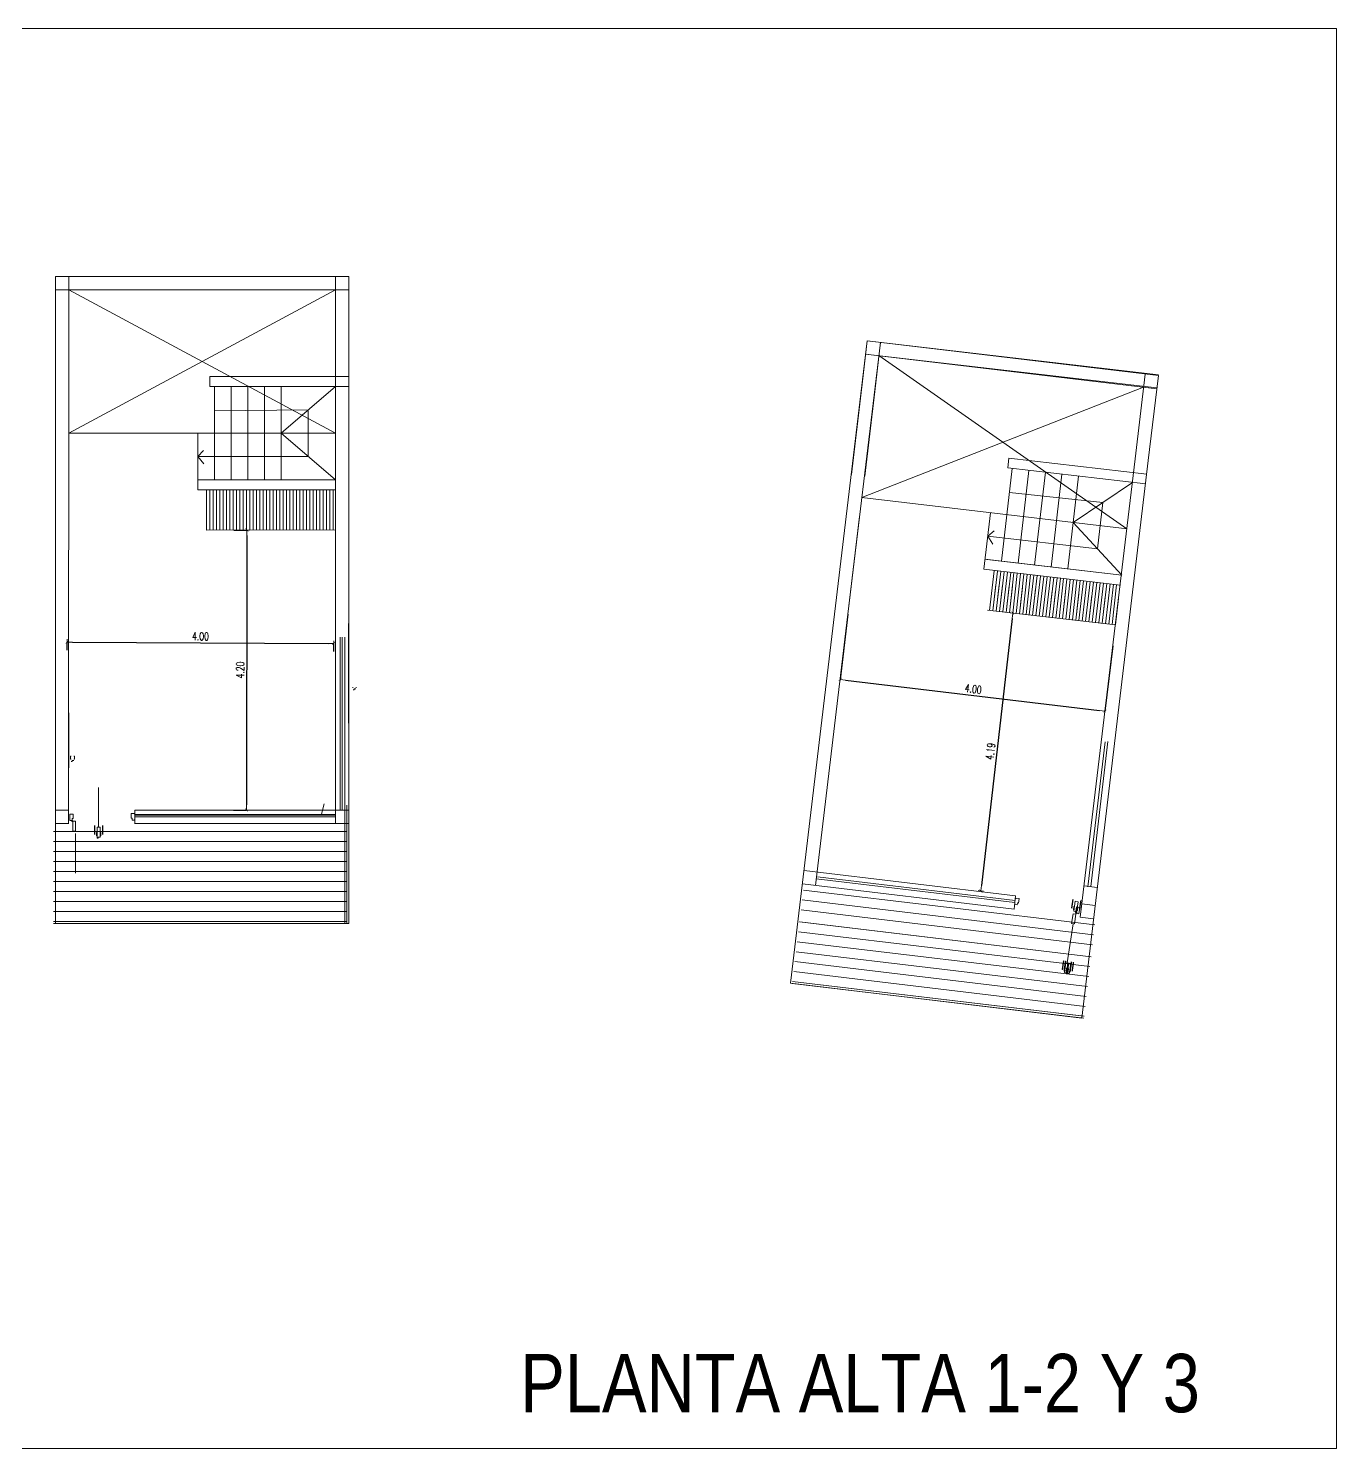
# Model space of a CAD drawing. Header units: millimetres. Extents: x 4525 to 9082, y 179 to 563.
# Drawn here: x 5387.77 to 5407.39, y 431.5 to 452.79 of the extents above; entities that cross this region are included whole.
import ezdxf

# ---------------------------------------------------------------- set-up
doc = ezdxf.new("R2010")
doc.units = ezdxf.units.MM
doc.header["$LTSCALE"] = 100
doc.layers.get('DEFPOINTS').update_dxf_attribs({"lineweight": 5})
for name, color, linetype, lineweight in [('003-Equipamiento', 251, 'Continuous', 9), ('004-Carpinterias', 1, 'Continuous', 18), ('006-Cotas parciales', 7, 'Continuous', 5), ('A01-Barrido', 250, 'Continuous', 5), ('A01-Carpinterias', 1, 'Continuous', 18), ('HATCH MUROS', 251, 'Continuous', 9)]:
    doc.layers.add(name, color=color, linetype=linetype, lineweight=lineweight)
doc.styles.add('AREAL', font='ARIALN.TTF')
doc.styles.add('COTAS', font='ROMANS.shx', dxfattribs={"width": 0.7})
doc.dimstyles.new('COTA40', dxfattribs={"dimscale": 0.4, "dimtxt": 0.3, "dimasz": 0.2, "dimexe": 0, "dimexo": 0, "dimgap": 0.09, "dimtad": 1, "dimzin": 0, "dimdsep": 46, "dimtxsty": 'COTAS', "dimblk1": 'COTA_N', "dimblk2": 'COTA_N', "dimsah": 1, "dimcen": 0.1, "dimclrd": 1, "dimclre": 8, "dimclrt": 5, "dimaunit": 1, "dimadec": 3, "dimazin": 0, "dimtfac": 1, "dimtix": 1, "dimtmove": 2, "dimatfit": 3, "dimldrblk": 'COTA_N', "dimfxl": 0, "dimtolj": 1, "dimtzin": 0, "dimarcsym": 0})

# ---------------------------------------------------------------- blocks, each defined once
blk = doc.blocks.new('COTA_N')
for p, q in [((-1, 0), (0, 0)), ((0, 0.5), (0, -0.5))]:
    blk.add_line(p, q)
at = {"const_width": 0.065}
blk.add_lwpolyline([(0.14, 0.14), (0.28, 0.28), (0, 0), (-0.14, -0.14), (-0.28, -0.28)], dxfattribs=at)
blk = doc.blocks.new('*D577')
at = {"layer": '006-Cotas parciales', "color": 8, "lineweight": -2, "ltscale": 100}
for p, q in [((5390.846, 445.269), (5391.042, 445.269)), ((5390.842, 441.071), (5391.038, 441.07))]:
    blk.add_line(p, q, dxfattribs=at)
at = {"layer": '006-Cotas parciales', "color": 1, "lineweight": -2, "ltscale": 100}
blk.add_line((5391.042, 445.189), (5391.038, 441.15), dxfattribs=at)
at = {"layer": 'DEFPOINTS', "color": 0, "ltscale": 100}
for p in [(5390.846, 445.269), (5390.842, 441.071), (5391.038, 441.07)]:
    blk.add_point(p, dxfattribs=at)
at = {"layer": '006-Cotas parciales', "color": 1, "lineweight": -2, "ltscale": 100, "xscale": 0.08000000000000002, "yscale": 0.08000000000000002, "zscale": 0.08000000000000007}
for p, rotation in [((5391.042, 445.269), 89.94667967697715), ((5391.038, 441.07), 269.9466796769772)]:
    blk.add_blockref('COTA_N', p, dxfattribs=dict(at, rotation=rotation))
at = {"layer": '006-Cotas parciales', "color": 5, "ltscale": 100, "insert": (5390.944, 443.17), "char_height": 0.12, "attachment_point": 5, "rotation": 89.9467, "style": 'COTAS'}
blk.add_mtext('\\A1;4.20', dxfattribs=at)
blk = doc.blocks.new('*D578')
at = {"layer": '006-Cotas parciales', "color": 8, "lineweight": -2, "ltscale": 100}
for p, q in [((5388.347, 443.469), (5388.348, 443.59)), ((5392.345, 443.448), (5392.345, 443.568))]:
    blk.add_line(p, q, dxfattribs=at)
at = {"layer": '006-Cotas parciales', "color": 1, "lineweight": -2, "ltscale": 100}
blk.add_line((5388.428, 443.589), (5392.265, 443.569), dxfattribs=at)
at = {"layer": 'DEFPOINTS', "color": 0, "ltscale": 100}
for p in [(5392.345, 443.568), (5388.347, 443.469), (5392.345, 443.448)]:
    blk.add_point(p, dxfattribs=at)
at = {"layer": '006-Cotas parciales', "color": 1, "lineweight": -2, "ltscale": 100, "xscale": 0.08000000000000002, "yscale": 0.08000000000000002, "zscale": 0.08000000000000007}
for p, rotation in [((5388.348, 443.59), 179.6898094027307), ((5392.345, 443.568), 359.6898094027307)]:
    blk.add_blockref('COTA_N', p, dxfattribs=dict(at, rotation=rotation))
at = {"layer": '006-Cotas parciales', "color": 5, "ltscale": 100, "insert": (5390.347, 443.675), "char_height": 0.12, "attachment_point": 5, "rotation": 359.6898, "style": 'COTAS'}
blk.add_mtext('\\A1;4.00', dxfattribs=at)
blk = doc.blocks.new('*D579')
at = {"layer": '006-Cotas parciales', "color": 8, "lineweight": -2, "ltscale": 100}
for p, q in [((5400.057, 444.006), (5399.94, 443.028)), ((5404.029, 443.532), (5403.912, 442.554))]:
    blk.add_line(p, q, dxfattribs=at)
at = {"layer": '006-Cotas parciales', "color": 1, "lineweight": -2, "ltscale": 100}
blk.add_line((5400.02, 443.019), (5403.833, 442.563), dxfattribs=at)
at = {"layer": 'DEFPOINTS', "color": 0, "ltscale": 100}
for p in [(5400.057, 444.006), (5404.029, 443.532), (5403.912, 442.554)]:
    blk.add_point(p, dxfattribs=at)
at = {"layer": '006-Cotas parciales', "color": 1, "lineweight": -2, "ltscale": 100, "xscale": 0.08000000000000003, "yscale": 0.08000000000000002, "zscale": 0.08000000000000007}
for p, rotation in [((5399.94, 443.028), 173.1886111111184), ((5403.912, 442.554), 353.1886111111185)]:
    blk.add_blockref('COTA_N', p, dxfattribs=dict(at, rotation=rotation))
at = {"layer": '006-Cotas parciales', "color": 5, "ltscale": 100, "insert": (5401.938, 442.886), "char_height": 0.12, "attachment_point": 5, "rotation": 353.1886, "style": 'COTAS'}
blk.add_mtext('\\A1;4.00', dxfattribs=at)
blk = doc.blocks.new('*D580')
at = {"layer": '006-Cotas parciales', "color": 8, "lineweight": -2, "ltscale": 100}
for p, q in [((5402.53, 444.023), (5402.531, 444.023)), ((5402.049, 439.858), (5402.05, 439.858))]:
    blk.add_line(p, q, dxfattribs=at)
at = {"layer": '006-Cotas parciales', "color": 1, "lineweight": -2, "ltscale": 100}
blk.add_line((5402.521, 443.943), (5402.059, 439.937), dxfattribs=at)
at = {"layer": 'DEFPOINTS', "color": 0, "ltscale": 100}
for p in [(5402.53, 444.023), (5402.049, 439.858), (5402.05, 439.858)]:
    blk.add_point(p, dxfattribs=at)
at = {"layer": '006-Cotas parciales', "color": 1, "lineweight": -2, "ltscale": 100, "xscale": 0.08000000000000002, "yscale": 0.08000000000000002, "zscale": 0.08000000000000007}
for p, rotation in [((5402.531, 444.023), 83.41136459386293), ((5402.05, 439.858), 263.4113645938629)]:
    blk.add_blockref('COTA_N', p, dxfattribs=dict(at, rotation=rotation))
at = {"layer": '006-Cotas parciales', "color": 5, "ltscale": 100, "insert": (5402.195, 441.951), "char_height": 0.12, "attachment_point": 5, "rotation": 83.4114, "style": 'COTAS'}
blk.add_mtext('\\A1;4.19', dxfattribs=at)

msp = doc.modelspace()

# ---------------------------------------------------------------- linework, layer by layer
at = {"layer": '003-Equipamiento'}
for p, q in [((5392.158, 440.99, 2.923), (5392.201, 441.164, 2.923)), ((5392.157, 440.869, 2.923), (5392.127, 440.869, 2.923))]:
    msp.add_line(p, q, dxfattribs=at)
at = {"layer": '004-Carpinterias', "color": 1, "linetype": 'Continuous', "extrusion": (-0.000864825, 0.14594, 0.989293)}
for p, q in [((5392.637, 442.907, 2.047), (5392.627, 442.907, 2.047)), ((5392.652, 442.887, 2.05), (5392.652, 442.872, 2.052)), ((5392.679, 442.887, 2.05), (5392.652, 442.887, 2.05)), ((5392.679, 442.907, 2.047), (5392.689, 442.907, 2.047)), ((5392.652, 442.872, 2.052), (5392.637, 442.872, 2.052)), ((5392.652, 442.872, 2.052), (5392.637, 442.872, 2.052)), ((5388.406, 441.88, 2.04), (5388.396, 441.88, 2.04)), ((5388.396, 441.88, 2.04), (5388.396, 441.832, 2.047)), ((5388.406, 441.832, 2.047), (5388.396, 441.832, 2.047)), ((5388.448, 441.88, 2.04), (5388.458, 441.88, 2.04)), ((5388.448, 441.833, 2.047), (5388.458, 441.833, 2.047)), ((5388.458, 441.88, 2.04), (5388.458, 441.833, 2.047)), ((5388.421, 441.798, 2.052), (5388.406, 441.798, 2.052)), ((5388.421, 441.798, 2.052), (5388.406, 441.798, 2.052)), ((5388.421, 441.813, 2.05), (5388.421, 441.798, 2.052)), ((5388.448, 441.813, 2.05), (5388.421, 441.813, 2.05)), ((5388.841, 440.814, 2.028), (5388.799, 440.814, 2.028)), ((5388.799, 440.733, 2.04), (5388.789, 440.733, 2.04)), ((5388.789, 440.733, 2.04), (5388.789, 440.686, 2.047)), ((5388.799, 440.686, 2.047), (5388.789, 440.686, 2.047)), ((5388.815, 440.651, 2.052), (5388.8, 440.651, 2.052)), ((5388.815, 440.651, 2.052), (5388.8, 440.651, 2.052)), ((5388.814, 440.666, 2.05), (5388.815, 440.651, 2.052)), ((5388.841, 440.666, 2.05), (5388.814, 440.666, 2.05)), ((5388.841, 440.733, 2.04), (5388.851, 440.733, 2.04)), ((5388.841, 440.686, 2.047), (5388.851, 440.686, 2.047)), ((5388.851, 440.733, 2.04), (5388.851, 440.686, 2.047))]:
    msp.add_line(p, q, dxfattribs=at)
at = {"layer": '004-Carpinterias', "color": 1, "linetype": 'Continuous'}
for p, q in [((5392.679, 442.887, 2.05), (5392.652, 442.887, 2.05)), ((5388.448, 441.813, 2.05), (5388.421, 441.813, 2.05)), ((5388.841, 440.666, 2.05), (5388.814, 440.666, 2.05)), ((5403.446, 439.555, 3.979), (5403.473, 439.551, 3.979)), ((5403.306, 438.635, 3.979), (5403.333, 438.631, 3.979)), ((5403.336, 438.631, 3.979), (5403.363, 438.628, 3.979))]:
    msp.add_line(p, q, dxfattribs=at)
at = {"layer": '004-Carpinterias', "linetype": 'Continuous', "extrusion": (-0.000864825, 0.14594, 0.989293)}
for p, q in [((5388.82, 440.814, 2.028), (5388.816, 441.408, 1.941)), ((5388.432, 440.755, 1.941), (5388.431, 440.903, 1.919)), ((5388.473, 440.903, 1.919), (5388.474, 440.755, 1.941)), ((5388.8, 440.651, 2.052), (5388.799, 440.814, 2.028)), ((5388.841, 440.814, 2.028), (5388.841, 440.666, 2.05)), ((5388.475, 440.125, 2.05), (5388.472, 440.718, 1.962))]:
    msp.add_line(p, q, dxfattribs=at)
at = {"layer": '004-Carpinterias', "linetype": 'Continuous', "extrusion": (0.021024, 0.14442, 0.989293)}
for p, q in [((5403.468, 439.702, 3.957), (5403.446, 439.555, 3.979)), ((5403.486, 439.534, 3.981), (5403.509, 439.696, 3.957)), ((5403.434, 439.516, 3.848), (5403.413, 439.369, 3.87)), ((5403.455, 439.363, 3.87), (5403.476, 439.51, 3.848)), ((5403.348, 438.779, 3.957), (5403.434, 439.366, 3.87)), ((5403.327, 438.782, 3.957), (5403.306, 438.635, 3.979)), ((5403.357, 438.778, 3.957), (5403.336, 438.631, 3.979)), ((5403.346, 438.614, 3.981), (5403.369, 438.776, 3.957)), ((5403.375, 438.611, 3.981), (5403.399, 438.772, 3.957))]:
    msp.add_line(p, q, dxfattribs=at)
at = {"layer": '004-Carpinterias', "color": 1, "linetype": 'Continuous', "extrusion": (0.021024, 0.14442, 0.989293)}
for p, q in [((5403.468, 439.702, 3.957), (5403.509, 439.696, 3.957)), ((5403.446, 439.623, 3.969), (5403.439, 439.576, 3.976)), ((5403.449, 439.574, 3.976), (5403.439, 439.576, 3.976)), ((5403.456, 439.621, 3.969), (5403.446, 439.623, 3.969)), ((5403.446, 439.555, 3.979), (5403.473, 439.551, 3.979)), ((5403.473, 439.551, 3.979), (5403.471, 439.536, 3.981)), ((5403.471, 439.536, 3.981), (5403.486, 439.534, 3.981)), ((5403.471, 439.536, 3.981), (5403.486, 439.534, 3.981)), ((5403.491, 439.568, 3.976), (5403.501, 439.567, 3.976)), ((5403.497, 439.615, 3.969), (5403.507, 439.614, 3.969)), ((5403.507, 439.614, 3.969), (5403.501, 439.567, 3.976)), ((5403.306, 438.703, 3.969), (5403.299, 438.656, 3.976)), ((5403.309, 438.655, 3.976), (5403.299, 438.656, 3.976)), ((5403.316, 438.702, 3.969), (5403.306, 438.703, 3.969)), ((5403.306, 438.635, 3.979), (5403.333, 438.631, 3.979)), ((5403.327, 438.782, 3.957), (5403.369, 438.776, 3.957)), ((5403.336, 438.699, 3.969), (5403.329, 438.652, 3.976)), ((5403.339, 438.651, 3.976), (5403.329, 438.652, 3.976)), ((5403.333, 438.631, 3.979), (5403.331, 438.616, 3.981)), ((5403.346, 438.698, 3.969), (5403.336, 438.699, 3.969)), ((5403.336, 438.631, 3.979), (5403.363, 438.628, 3.979)), ((5403.351, 438.648, 3.976), (5403.36, 438.647, 3.976)), ((5403.357, 438.778, 3.957), (5403.399, 438.772, 3.957)), ((5403.357, 438.695, 3.969), (5403.367, 438.694, 3.969)), ((5403.367, 438.694, 3.969), (5403.36, 438.647, 3.976)), ((5403.363, 438.628, 3.979), (5403.36, 438.613, 3.981)), ((5403.38, 438.645, 3.976), (5403.39, 438.643, 3.976)), ((5403.387, 438.692, 3.969), (5403.397, 438.69, 3.969)), ((5403.397, 438.69, 3.969), (5403.39, 438.643, 3.976)), ((5403.331, 438.616, 3.981), (5403.346, 438.614, 3.981)), ((5403.331, 438.616, 3.981), (5403.346, 438.614, 3.981)), ((5403.36, 438.613, 3.981), (5403.375, 438.611, 3.981)), ((5403.36, 438.613, 3.981), (5403.375, 438.611, 3.981))]:
    msp.add_line(p, q, dxfattribs=at)
at = {"layer": '004-Carpinterias', "ltscale": 0.01, "const_width": 0.02}
for points, elevation in [([(5388.759, 440.841), (5388.76, 440.701)], 2.05), ([(5388.879, 440.841), (5388.88, 440.701)], 2.05), ([(5403.433, 439.734), (5403.413, 439.595)], 3.979), ([(5403.552, 439.716), (5403.531, 439.578)], 3.979), ([(5403.293, 438.814), (5403.273, 438.675)], 3.979), ([(5403.323, 438.81), (5403.302, 438.672)], 3.979), ([(5403.411, 438.796), (5403.391, 438.658)], 3.979), ([(5403.441, 438.793), (5403.421, 438.654)], 3.979)]:
    msp.add_lwpolyline(points, dxfattribs=dict(at, elevation=elevation))
at = {"layer": 'A01-Barrido', "linetype": 'Continuous', "extrusion": (-0.000864825, 0.14594, 0.989293)}
msp.add_circle((-5390.942, -404.587, 59.685), 0.0075, dxfattribs=at)
at = {"layer": 'A01-Barrido', "linetype": 'Continuous', "extrusion": (0.021024, 0.14442, 0.989293)}
msp.add_circle((-5283.804, -1200.08, 178.988), 0.0075, dxfattribs=at)
at = {"layer": 'A01-Carpinterias', "linetype": 'Continuous', "extrusion": (-0.000864825, 0.14594, 0.989293)}
for p, q in [((5388.387, 441.011, -0.016), (5388.437, 441.011, -0.016)), ((5388.387, 440.912, -0.001), (5388.387, 441.011, -0.016)), ((5388.437, 440.942, -0.006), (5388.437, 441.011, -0.016)), ((5389.307, 440.947, 1.913), (5389.306, 441.017, 1.903)), ((5389.356, 441.017, 1.903), (5389.306, 441.017, 1.903)), ((5389.356, 441.017, 1.903), (5389.357, 441.007, 1.904)), ((5388.422, 440.912, -0.001), (5388.387, 440.912, -0.001)), ((5388.422, 440.942, -0.006), (5388.422, 440.912, -0.001)), ((5388.437, 440.942, -0.006), (5388.422, 440.942, -0.006)), ((5388.431, 440.903, 1.919), (5388.473, 440.903, 1.919)), ((5388.432, 440.755, 1.941), (5388.474, 440.755, 1.941)), ((5389.307, 440.947, 1.913), (5389.322, 440.947, 1.913)), ((5389.322, 440.947, 1.913), (5389.322, 440.918, 1.917)), ((5389.322, 440.918, 1.917), (5389.357, 440.918, 1.917)), ((5389.357, 440.918, 1.917), (5389.357, 440.928, 1.916))]:
    msp.add_line(p, q, dxfattribs=at)
at = {"layer": 'A01-Carpinterias', "linetype": 'Continuous', "extrusion": (0.021024, 0.14442, 0.989293)}
for p, q in [((5402.575, 439.75, 3.832), (5402.574, 439.741, 3.833)), ((5402.575, 439.75, 3.832), (5402.625, 439.743, 3.832)), ((5402.615, 439.675, 3.842), (5402.625, 439.743, 3.832)), ((5402.561, 439.653, 3.847), (5402.562, 439.662, 3.845)), ((5402.596, 439.648, 3.847), (5402.561, 439.653, 3.847)), ((5402.6, 439.677, 3.842), (5402.596, 439.648, 3.847)), ((5402.615, 439.675, 3.842), (5402.6, 439.677, 3.842)), ((5403.476, 439.51, 3.848), (5403.434, 439.516, 3.848)), ((5403.476, 439.549, 1.924), (5403.486, 439.618, 1.914)), ((5403.476, 439.549, 1.924), (5403.49, 439.547, 1.924)), ((5403.535, 439.611, 1.914), (5403.486, 439.618, 1.914)), ((5403.49, 439.547, 1.924), (5403.486, 439.518, 1.928)), ((5403.486, 439.518, 1.928), (5403.521, 439.513, 1.928)), ((5403.521, 439.513, 1.928), (5403.535, 439.611, 1.914)), ((5403.455, 439.363, 3.87), (5403.413, 439.369, 3.87))]:
    msp.add_line(p, q, dxfattribs=at)
at = {"layer": 'HATCH MUROS', "color": 4, "linetype": 'ByBlock', "ltscale": 100}
for p, q in [((5369.83, 452.789), (5407.387, 452.789)), ((5407.387, 452.789), (5407.387, 431.497)), ((5407.387, 431.497), (5369.83, 431.497))]:
    msp.add_line(p, q, dxfattribs=at)
at = {"layer": 'HATCH MUROS', "color": 0, "linetype": 'ByBlock', "ltscale": 100}
for p, q in [((5388.172, 439.612, 1.919), (5388.172, 449.07, 1.919)), ((5388.172, 449.07, 1.919), (5392.572, 449.07, 1.919)), ((5388.369, 440.87, 1.919), (5388.373, 449.07, 1.919)), ((5392.372, 449.07, 1.919), (5392.373, 440.87, 1.919)), ((5392.572, 449.07, 1.919), (5392.572, 439.37, 1.919)), ((5388.172, 448.87, 1.919), (5392.572, 448.87, 1.919)), ((5388.373, 448.87, 1.919), (5392.372, 446.719, 1.919)), ((5388.373, 446.719, 1.919), (5392.372, 448.87, 1.919)), ((5400.346, 448.106, 1.919), (5399.666, 442.416, 1.919)), ((5400.544, 448.082, 1.919), (5400.013, 443.634, 1.919)), ((5400.346, 448.106, 1.919), (5404.714, 447.584, 1.919)), ((5400.322, 447.907, 1.919), (5404.691, 447.385, 1.919)), ((5400.52, 447.883, 1.919), (5404.239, 445.287, 1.919)), ((5404.516, 447.608, 1.919), (5404.364, 446.334, 1.919)), ((5404.714, 447.584, 1.919), (5404.562, 446.31, 1.919)), ((5400.266, 445.755, 1.919), (5404.492, 447.409, 1.919)), ((5392.572, 446.587, 1.919), (5392.573, 443.187, 1.919)), ((5404.364, 446.334, 1.919), (5403.543, 439.465, 1.919)), ((5404.562, 446.31, 1.919), (5403.564, 437.952, 1.919)), ((5390.306, 446.019, 1.919), (5390.306, 445.869, 1.919)), ((5400.232, 445.471, 1.919), (5399.882, 442.542, 1.919)), ((5392.373, 444.087, 1.919), (5392.373, 443.187, 1.919)), ((5392.574, 440.871, 1.919), (5392.569, 443.865, 1.919)), ((5392.374, 440.871, 1.919), (5392.37, 443.664, 1.919)), ((5388.172, 442.526, 1.919), (5388.172, 439.371, 1.919)), ((5388.372, 442.526, 1.919), (5388.369, 440.87, 1.919)), ((5399.882, 442.542, 1.919), (5399.572, 439.94, 1.919)), ((5399.666, 442.416, 1.919), (5399.197, 438.474, 1.919)), ((5388.173, 440.871, 1.919), (5388.369, 440.871, 1.919)), ((5389.361, 440.871, 1.919), (5392.574, 440.871, 1.919)), ((5399.399, 440.162, 1.919), (5402.573, 439.783, 1.919)), ((5399.375, 439.963, 1.919), (5402.55, 439.584, 1.919)), ((5399.375, 439.963, 1.919), (5402.55, 439.584, 1.919)), ((5403.567, 439.664, 1.919), (5403.766, 439.64, 1.919)), ((5388.172, 439.371, 1.919), (5388.172, 439.371, 1.919)), ((5403.543, 439.465, 1.919), (5403.742, 439.442, 1.919)), ((5399.197, 438.474, 1.919), (5403.564, 437.952, 1.919))]:
    msp.add_line(p, q, dxfattribs=at)
at = {"layer": 'HATCH MUROS', "color": 0, "ltscale": 100}
for p, q in [((5392.572, 449.069, 1.919), (5388.172, 449.07, 1.919)), ((5392.572, 448.869, 1.919), (5388.172, 448.87, 1.919)), ((5400.346, 448.106, 1.919), (5400.26, 447.372, 1.919)), ((5404.716, 447.598, 1.919), (5400.346, 448.106, 1.919)), ((5400.544, 448.083, 1.919), (5400.459, 447.348, 1.919)), ((5404.693, 447.399, 1.919), (5400.322, 447.907, 1.919)), ((5392.572, 447.569, 1.919), (5390.487, 447.569, 1.919)), ((5390.487, 447.569, 1.919), (5390.487, 447.419, 1.919)), ((5392.572, 447.419, 1.919), (5390.487, 447.419, 1.919)), ((5390.556, 447.419, 1.919), (5390.556, 446.019, 1.919)), ((5390.556, 447.419, 1.919), (5390.556, 446.019, 1.919)), ((5390.806, 447.419, 1.919), (5390.806, 446.019, 1.919)), ((5391.056, 447.419, 1.919), (5391.056, 446.019, 1.919)), ((5391.306, 447.419, 1.919), (5391.306, 446.019, 1.919)), ((5391.556, 447.419, 1.919), (5391.556, 446.019, 1.919)), ((5391.556, 446.719, 1.919), (5392.372, 447.419, 1.919)), ((5400.266, 447.416, 1.919), (5400.113, 446.101, 1.919)), ((5400.459, 447.348, 1.919), (5400.311, 446.077, 1.919)), ((5388.373, 446.719, 1.919), (5392.372, 446.719, 1.919)), ((5390.306, 446.719, 1.919), (5390.306, 446.019, 1.919)), ((5391.556, 446.719, 1.919), (5392.372, 446.019, 1.919)), ((5402.472, 446.348, 1.919), (5402.454, 446.199, 1.919)), ((5404.543, 446.108, 1.919), (5402.472, 446.348, 1.919)), ((5402.523, 446.192, 1.919), (5402.361, 444.801, 1.919)), ((5402.523, 446.192, 1.919), (5402.361, 444.801, 1.919)), ((5404.525, 445.959, 1.919), (5402.454, 446.199, 1.919)), ((5402.771, 446.163, 1.919), (5402.61, 444.772, 1.919)), ((5403.02, 446.134, 1.919), (5402.858, 444.743, 1.919)), ((5403.268, 446.105, 1.919), (5403.106, 444.714, 1.919)), ((5403.516, 446.076, 1.919), (5403.355, 444.685, 1.919)), ((5392.372, 446.019, 1.919), (5390.306, 446.019, 1.919)), ((5392.372, 445.869, 1.919), (5390.306, 445.869, 1.919)), ((5392.372, 446.019, 1.919), (5390.336, 446.019, 1.919)), ((5390.439, 445.869, 1.919), (5390.439, 445.269, 1.919)), ((5390.489, 445.869, 1.919), (5390.489, 445.269, 1.919)), ((5390.539, 445.869, 1.919), (5390.539, 445.269, 1.919)), ((5390.589, 445.869, 1.919), (5390.589, 445.269, 1.919)), ((5390.639, 445.869, 1.919), (5390.639, 445.269, 1.919)), ((5390.689, 445.869, 1.919), (5390.689, 445.269, 1.919)), ((5390.739, 445.869, 1.919), (5390.739, 445.269, 1.919)), ((5390.789, 445.869, 1.919), (5390.789, 445.269, 1.919)), ((5390.839, 445.869, 1.919), (5390.839, 445.269, 1.919)), ((5390.889, 445.869, 1.919), (5390.889, 445.269, 1.919)), ((5390.939, 445.869, 1.919), (5390.939, 445.269, 1.919)), ((5390.989, 445.869, 1.919), (5390.989, 445.269, 1.919)), ((5391.039, 445.869, 1.919), (5391.039, 445.269, 1.919)), ((5391.089, 445.869, 1.919), (5391.089, 445.269, 1.919)), ((5391.139, 445.869, 1.919), (5391.139, 445.269, 1.919)), ((5391.189, 445.869, 1.919), (5391.189, 445.269, 1.919)), ((5391.239, 445.869, 1.919), (5391.239, 445.269, 1.919)), ((5391.289, 445.869, 1.919), (5391.289, 445.269, 1.919)), ((5391.339, 445.869, 1.919), (5391.339, 445.269, 1.919)), ((5391.389, 445.869, 1.919), (5391.389, 445.269, 1.919)), ((5391.439, 445.869, 1.919), (5391.439, 445.269, 1.919)), ((5391.489, 445.869, 1.919), (5391.489, 445.269, 1.919)), ((5391.539, 445.869, 1.919), (5391.539, 445.269, 1.919)), ((5391.589, 445.869, 1.919), (5391.589, 445.269, 1.919)), ((5391.639, 445.869, 1.919), (5391.639, 445.269, 1.919)), ((5391.689, 445.87, 1.919), (5391.689, 445.269, 1.919)), ((5391.739, 445.87, 1.919), (5391.739, 445.269, 1.919)), ((5391.789, 445.87, 1.919), (5391.789, 445.269, 1.919)), ((5391.839, 445.87, 1.919), (5391.839, 445.269, 1.919)), ((5391.889, 445.87, 1.919), (5391.889, 445.269, 1.919)), ((5391.939, 445.87, 1.919), (5391.939, 445.27, 1.919)), ((5391.989, 445.87, 1.919), (5391.989, 445.27, 1.919)), ((5392.039, 445.87, 1.919), (5392.039, 445.27, 1.919)), ((5392.089, 445.87, 1.919), (5392.089, 445.27, 1.919)), ((5392.139, 445.87, 1.919), (5392.139, 445.27, 1.919)), ((5392.139, 445.87, 1.919), (5392.139, 445.27, 1.919)), ((5392.189, 445.87, 1.919), (5392.189, 445.27, 1.919)), ((5392.239, 445.87, 1.919), (5392.239, 445.27, 1.919)), ((5392.289, 445.87, 1.919), (5392.289, 445.27, 1.919)), ((5392.289, 445.87, 1.919), (5392.289, 445.27, 1.919)), ((5392.339, 445.87, 1.919), (5392.339, 445.27, 1.919)), ((5403.436, 445.381, 1.919), (5404.327, 445.982, 1.919)), ((5390.639, 445.669, 1.919), (5390.639, 445.269, 1.919)), ((5390.839, 445.669, 1.919), (5390.839, 445.269, 1.919)), ((5391.039, 445.669, 1.919), (5391.039, 445.269, 1.919)), ((5391.239, 445.669, 1.919), (5391.239, 445.269, 1.919)), ((5391.389, 445.669, 1.919), (5391.389, 445.269, 1.919)), ((5391.439, 445.669, 1.919), (5391.439, 445.269, 1.919)), ((5391.689, 445.669, 1.919), (5391.689, 445.269, 1.919)), ((5391.889, 445.669, 1.919), (5391.889, 445.269, 1.919)), ((5392.039, 445.669, 1.919), (5392.039, 445.27, 1.919)), ((5392.089, 445.669, 1.919), (5392.089, 445.27, 1.919)), ((5392.189, 445.669, 1.919), (5392.189, 445.27, 1.919)), ((5392.239, 445.669, 1.919), (5392.239, 445.27, 1.919)), ((5392.289, 445.669, 1.919), (5392.289, 445.27, 1.919)), ((5400.266, 445.755, 1.919), (5404.246, 445.287, 1.919)), ((5402.194, 445.525, 1.919), (5402.096, 444.681, 1.919)), ((5390.439, 445.269, 1.919), (5392.373, 445.27, 1.919)), ((5403.436, 445.381, 1.919), (5404.165, 444.591, 1.919)), ((5404.165, 444.591, 1.919), (5402.113, 444.83, 1.919)), ((5404.165, 444.591, 1.919), (5402.142, 444.826, 1.919)), ((5404.148, 444.442, 1.919), (5402.096, 444.681, 1.919)), ((5402.25, 444.659, 1.919), (5402.182, 444.063, 1.919)), ((5402.3, 444.653, 1.919), (5402.232, 444.057, 1.919)), ((5402.3, 444.653, 1.919), (5402.232, 444.057, 1.919)), ((5402.35, 444.647, 1.919), (5402.282, 444.051, 1.919)), ((5402.399, 444.642, 1.919), (5402.331, 444.046, 1.919)), ((5402.449, 444.636, 1.919), (5402.381, 444.04, 1.919)), ((5402.449, 444.636, 1.919), (5402.381, 444.04, 1.919)), ((5402.499, 444.63, 1.919), (5402.431, 444.034, 1.919)), ((5402.548, 444.625, 1.919), (5402.48, 444.029, 1.919)), ((5402.598, 444.619, 1.919), (5402.53, 444.023, 1.919)), ((5402.648, 444.613, 1.919), (5402.58, 444.017, 1.919)), ((5402.697, 444.608, 1.919), (5402.629, 444.012, 1.919)), ((5402.747, 444.602, 1.919), (5402.679, 444.006, 1.919)), ((5402.797, 444.596, 1.919), (5402.729, 444, 1.919)), ((5402.846, 444.591, 1.919), (5402.778, 443.995, 1.919)), ((5402.896, 444.585, 1.919), (5402.828, 443.989, 1.919)), ((5402.277, 444.454, 1.919), (5402.232, 444.057, 1.919)), ((5402.327, 444.448, 1.919), (5402.282, 444.051, 1.919)), ((5402.377, 444.443, 1.919), (5402.331, 444.046, 1.919)), ((5402.476, 444.431, 1.919), (5402.431, 444.034, 1.919)), ((5402.526, 444.426, 1.919), (5402.48, 444.029, 1.919)), ((5402.675, 444.409, 1.919), (5402.629, 444.012, 1.919)), ((5402.873, 444.386, 1.919), (5402.828, 443.989, 1.919)), ((5402.946, 444.579, 1.919), (5402.878, 443.983, 1.919)), ((5402.995, 444.574, 1.919), (5402.927, 443.978, 1.919)), ((5403.045, 444.568, 1.919), (5402.977, 443.972, 1.919)), ((5403.095, 444.562, 1.919), (5403.027, 443.966, 1.919)), ((5403.144, 444.557, 1.919), (5403.076, 443.961, 1.919)), ((5403.194, 444.551, 1.919), (5403.126, 443.955, 1.919)), ((5403.244, 444.545, 1.919), (5403.176, 443.949, 1.919)), ((5403.293, 444.54, 1.919), (5403.225, 443.944, 1.919)), ((5403.343, 444.534, 1.919), (5403.275, 443.938, 1.919)), ((5403.393, 444.528, 1.919), (5403.325, 443.932, 1.919)), ((5403.442, 444.523, 1.919), (5403.374, 443.927, 1.919)), ((5403.492, 444.517, 1.919), (5403.424, 443.921, 1.919)), ((5403.542, 444.511, 1.919), (5403.474, 443.915, 1.919)), ((5403.591, 444.506, 1.919), (5403.523, 443.91, 1.919)), ((5403.641, 444.5, 1.919), (5403.573, 443.904, 1.919)), ((5403.691, 444.494, 1.919), (5403.623, 443.898, 1.919)), ((5403.741, 444.489, 1.919), (5403.673, 443.893, 1.919)), ((5403.79, 444.483, 1.919), (5403.722, 443.887, 1.919)), ((5403.84, 444.477, 1.919), (5403.772, 443.881, 1.919)), ((5403.89, 444.472, 1.919), (5403.822, 443.876, 1.919)), ((5403.939, 444.466, 1.919), (5403.871, 443.87, 1.919)), ((5403.989, 444.46, 1.919), (5403.921, 443.864, 1.919)), ((5404.039, 444.455, 1.919), (5403.971, 443.859, 1.919)), ((5404.088, 444.449, 1.919), (5404.02, 443.853, 1.919)), ((5403.122, 444.358, 1.919), (5403.076, 443.961, 1.919)), ((5403.171, 444.352, 1.919), (5403.126, 443.955, 1.919)), ((5403.32, 444.335, 1.919), (5403.275, 443.938, 1.919)), ((5403.519, 444.312, 1.919), (5403.474, 443.915, 1.919)), ((5403.718, 444.29, 1.919), (5403.673, 443.893, 1.919)), ((5403.917, 444.267, 1.919), (5403.871, 443.87, 1.919)), ((5404.115, 444.244, 1.919), (5404.07, 443.847, 1.919)), ((5404.07, 443.847, 1.919), (5402.149, 444.066, 1.919)), ((5388.373, 441.071, 1.919), (5388.173, 441.071, 1.919)), ((5388.373, 441.071, 1.919), (5388.173, 441.071, 1.919)), ((5388.369, 440.87, 1.919), (5388.369, 441.07, 1.919)), ((5389.361, 440.871, 1.919), (5389.361, 441.071, 1.919)), ((5392.573, 441.07, 1.919), (5389.361, 441.071, 1.919)), ((5388.373, 440.871, 1.919), (5388.173, 440.871, 1.919)), ((5388.173, 440.871, 1.919), (5388.373, 440.871, 1.919)), ((5388.373, 440.871, 1.919), (5388.173, 440.871, 1.919)), ((5388.173, 440.871, 1.919), (5388.373, 440.871, 1.919)), ((5388.373, 440.871, 1.919), (5388.173, 440.871, 1.919)), ((5392.573, 440.87, 1.919), (5389.36, 440.871, 1.919)), ((5392.573, 440.87, 1.919), (5389.361, 440.871, 1.919)), ((5389.361, 440.871, 1.919), (5392.573, 440.87, 1.919)), ((5392.573, 440.87, 1.919), (5389.361, 440.871, 1.919)), ((5389.361, 440.871, 1.919), (5392.573, 440.87, 1.919)), ((5392.573, 440.87, 1.919), (5389.361, 440.871, 1.919)), ((5392.573, 440.87, 1.919), (5389.361, 440.871, 1.919)), ((5403.798, 439.91, 1.919), (5403.599, 439.934, 1.919)), ((5402.55, 439.584, 1.919), (5402.573, 439.783, 1.919)), ((5403.543, 439.465, 1.919), (5403.567, 439.664, 1.919)), ((5388.142, 439.371, 1.919), (5392.542, 439.371, 1.919)), ((5392.542, 439.371, 1.919), (5388.142, 439.371, 1.919)), ((5388.142, 439.371, 1.919), (5392.542, 439.371, 1.919)), ((5392.542, 439.371, 1.919), (5388.142, 439.371, 1.919)), ((5388.142, 439.371, 1.919), (5392.542, 439.37, 1.919)), ((5392.542, 439.37, 1.919), (5388.142, 439.371, 1.919)), ((5388.142, 439.371, 1.919), (5392.542, 439.37, 1.919)), ((5392.542, 439.37, 1.919), (5388.142, 439.371, 1.919)), ((5392.572, 439.37, 1.919), (5388.172, 439.371, 1.919)), ((5399.335, 439.394, 1.919), (5403.704, 438.872, 1.919)), ((5403.704, 438.872, 1.919), (5399.335, 439.394, 1.919)), ((5399.335, 439.394, 1.919), (5403.704, 438.872, 1.919)), ((5403.704, 438.872, 1.919), (5399.335, 439.394, 1.919)), ((5399.335, 439.394, 1.919), (5403.704, 438.872, 1.919)), ((5403.706, 438.872, 1.919), (5399.337, 439.394, 1.919)), ((5399.337, 439.394, 1.919), (5403.706, 438.872, 1.919)), ((5403.706, 438.872, 1.919), (5399.337, 439.394, 1.919)), ((5399.337, 439.394, 1.919), (5403.706, 438.872, 1.919)), ((5399.224, 438.471, 1.919), (5403.594, 437.949, 1.919)), ((5399.224, 438.471, 1.919), (5403.594, 437.949, 1.919)), ((5399.225, 438.471, 1.919), (5403.594, 437.949, 1.919)), ((5403.594, 437.949, 1.919), (5399.225, 438.471, 1.919)), ((5403.594, 437.949, 1.919), (5399.225, 438.471, 1.919)), ((5399.226, 438.471, 1.919), (5403.596, 437.949, 1.919)), ((5399.226, 438.471, 1.919), (5403.596, 437.949, 1.919)), ((5403.596, 437.949, 1.919), (5399.227, 438.471, 1.919)), ((5403.596, 437.949, 1.919), (5399.227, 438.471, 1.919))]:
    msp.add_line(p, q, dxfattribs=at)
at = {"layer": 'HATCH MUROS', "color": 2, "ltscale": 100}
for p, q in [((5390.556, 447.056, 1.919), (5391.964, 447.069, 1.919)), ((5391.964, 447.069, 1.919), (5391.964, 446.369, 1.919)), ((5390.306, 446.369, 1.919), (5390.392, 446.462, 1.919)), ((5391.964, 446.369, 1.919), (5390.306, 446.369, 1.919)), ((5390.398, 446.26, 1.919), (5390.306, 446.369, 1.919)), ((5402.481, 445.831, 1.919), (5403.881, 445.681, 1.919)), ((5403.881, 445.681, 1.919), (5403.8, 444.986, 1.919)), ((5402.154, 445.177, 1.919), (5402.249, 445.259, 1.919)), ((5403.8, 444.986, 1.919), (5402.154, 445.177, 1.919)), ((5402.232, 445.058, 1.919), (5402.154, 445.177, 1.919))]:
    msp.add_line(p, q, dxfattribs=at)
at = {"layer": 'HATCH MUROS', "color": 3, "ltscale": 100}
for p, q in [((5392.442, 443.664, 1.919), (5392.442, 441.07, 1.919)), ((5392.473, 443.664, 1.919), (5392.473, 441.07, 1.919)), ((5392.511, 443.664, 1.919), (5392.511, 441.07, 1.919)), ((5403.917, 442.093, 1.919), (5403.657, 439.919, 1.919)), ((5403.958, 442.097, 1.919), (5403.699, 439.922, 1.919)), ((5389.361, 441.004, 1.919), (5392.361, 441.003, 1.919)), ((5389.361, 440.992, 1.919), (5392.37, 440.992, 1.919)), ((5389.361, 440.971, 1.919), (5392.375, 440.97, 1.919)), ((5402.562, 439.683, 1.919), (5399.581, 440.039, 1.919)), ((5402.565, 439.716, 1.919), (5399.599, 440.07, 1.919))]:
    msp.add_line(p, q, dxfattribs=at)
at = {"layer": 'HATCH MUROS', "color": 4, "ltscale": 100}
for p, q in [((5392.512, 441.15, 1.919), (5392.512, 439.371, 1.919)), ((5392.542, 441.143, 1.919), (5392.542, 439.371, 1.919)), ((5388.142, 440.751, 1.919), (5392.544, 440.75, 1.919)), ((5388.142, 440.601, 1.919), (5392.544, 440.6, 1.919)), ((5388.142, 440.601, 1.919), (5392.544, 440.6, 1.919)), ((5388.142, 440.451, 1.919), (5392.544, 440.45, 1.919)), ((5388.142, 440.301, 1.919), (5392.544, 440.3, 1.919)), ((5388.142, 440.151, 1.919), (5392.544, 440.15, 1.919)), ((5388.142, 440.001, 1.919), (5392.544, 440, 1.919)), ((5388.142, 439.851, 1.919), (5392.544, 439.85, 1.919)), ((5388.142, 439.701, 1.919), (5392.544, 439.7, 1.919)), ((5403.743, 439.2, 1.919), (5399.372, 439.722, 1.919)), ((5403.761, 439.349, 1.919), (5399.39, 439.871, 1.919)), ((5388.142, 439.551, 1.919), (5392.544, 439.55, 1.919)), ((5403.725, 439.051, 1.919), (5399.354, 439.573, 1.919)), ((5388.142, 439.401, 1.919), (5392.544, 439.4, 1.919)), ((5388.142, 439.371, 1.919), (5392.544, 439.37, 1.919)), ((5403.704, 438.872, 1.919), (5399.333, 439.394, 1.919)), ((5403.704, 438.872, 1.919), (5399.333, 439.394, 1.919)), ((5403.706, 438.872, 1.919), (5399.335, 439.394, 1.919)), ((5403.669, 438.574, 1.919), (5399.298, 439.096, 1.919)), ((5403.686, 438.723, 1.919), (5399.315, 439.245, 1.919)), ((5403.651, 438.425, 1.919), (5399.28, 438.947, 1.919)), ((5403.615, 438.127, 1.919), (5399.244, 438.65, 1.919)), ((5403.633, 438.276, 1.919), (5399.262, 438.799, 1.919)), ((5403.594, 437.949, 1.919), (5399.223, 438.471, 1.919)), ((5403.596, 437.949, 1.919), (5399.225, 438.471, 1.919)), ((5403.597, 437.979, 1.919), (5399.226, 438.501, 1.919)), ((5403.599, 437.979, 1.919), (5399.228, 438.501, 1.919))]:
    msp.add_line(p, q, dxfattribs=at)

# ---------------------------------------------------------------- texts
at = {"style": 'AREAL'}
msp.add_text('PLANTA ALTA 1-2 Y 3', height=0.875, dxfattribs=at).set_placement((5395.143, 432.042, -2.75))

# ---------------------------------------------------------------- dimensions: what is measured, and where the dimension line sits
at = {"layer": '006-Cotas parciales', "ltscale": 100}
for p1, p2, distance, picture, middle in [((5390.846, 445.269, 1.919), (5390.842, 441.071, 1.919), 0.196, '*D577', (5390.944, 443.17, 1.919)), ((5402.53, 444.023, 1.919), (5402.049, 439.858, 1.919), 0.001, '*D580', (5402.195, 441.951, 1.919)), ((5388.347, 443.469, 1.919), (5392.345, 443.448, 1.919), 0.12, '*D578', (5390.347, 443.675, 1.919))]:
    dim = msp.add_aligned_dim(p1=p1, p2=p2, distance=distance, dimstyle='COTA40', dxfattribs=at)
    dim.commit()
    dim.dimension.update_dxf_attribs({"geometry": picture, "text_midpoint": middle})
at = {"layer": '006-Cotas parciales', "color": 0, "ltscale": 100}
dim = msp.add_aligned_dim(p1=(5400.057, 444.006, 1.919), p2=(5404.029, 443.532, 1.919), distance=-0.985, dimstyle='COTA40', dxfattribs=at)
dim.commit()
dim.dimension.update_dxf_attribs({"geometry": '*D579', "text_midpoint": (5401.938, 442.886, 1.919)})

doc.saveas('drawing.dxf')
